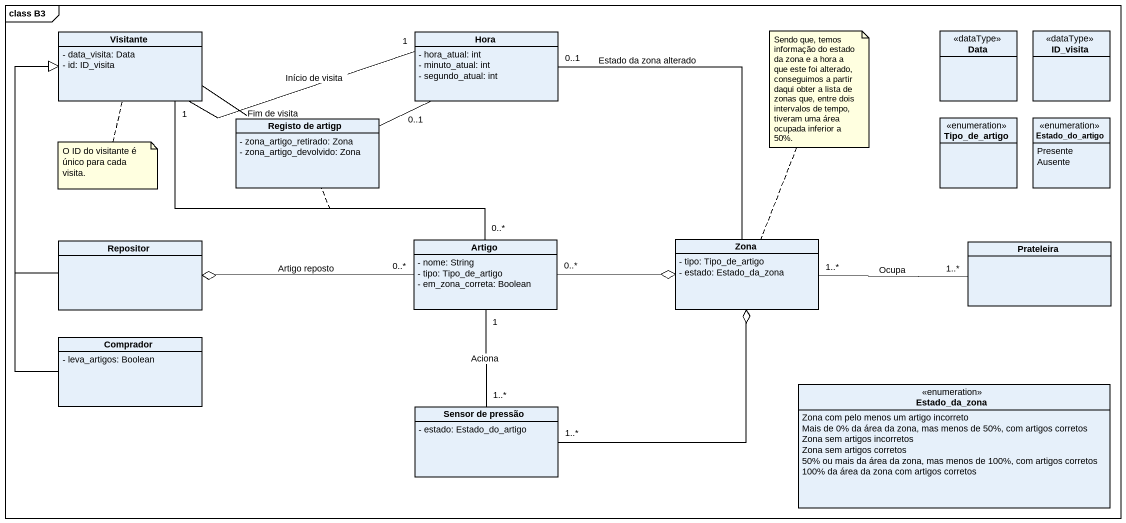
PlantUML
@startuml
mainframe class B3
hide circle
hide empty members
skinparam classAttributeIconSize 0
class Visitante {
  - data_visita: Data
  - id: ID_visita
}
class Hora {
  - hora_atual: int
  - minuto_atual: int
  - segundo_atual: int
}
class Data <<dataType>>
class ID_visita <<dataType>>
class "Registo de artigp" as Registo_de_artigp {
  - zona_artigo_retirado: Zona
  - zona_artigo_devolvido: Zona
}
enum Tipo_de_artigo
enum Estado_do_artigo {
  Presente
  Ausente
}
class Artigo {
  - nome: String
  - tipo: Tipo_de_artigo
  - em_zona_correta: Boolean
}
class Zona {
  - tipo: Tipo_de_artigo
  - estado: Estado_da_zona
}
class Repositor
class Prateleira
class Comprador {
  - leva_artigos: Boolean
}
enum Estado_da_zona {
  Zona com pelo menos um artigo incorreto
  Mais de 0% da área da zona, mas menos de 50%, com artigos corretos
  Zona sem artigos incorretos
  Zona sem artigos corretos
  50% ou mais da área da zona, mas menos de 100%, com artigos corretos
  100% da área da zona com artigos corretos
}
class "Sensor de pressão" as Sensor_de_pressão {
  - estado: Estado_do_artigo
}
Visitante -right- "1" Hora : Início de visita
Visitante -right- "0..1" Hora : Fim de visita
Artigo "0..*" -left- "1" Visitante
(Artigo, Visitante) .. Registo_de_artigp
Artigo "0..*" -right-o Zona
Artigo "0..*" -left-o Repositor : Artigo reposto
Artigo "1" -- "1..*" Sensor_de_pressão : Aciona
Zona -up- "0..1" Hora : Estado da zona alterado
Repositor -up-|> Visitante
Prateleira "1..*" -left- "1..*" Zona : Ocupa
Comprador -up-|> Visitante
Sensor_de_pressão "1..*" -up-o Zona
note top of Zona : Sendo que, temos informação do estado da zona e a hora a que este foi alterado, conseguimos a partir daqui obter a lista de zonas que, entre dois intervalos de tempo, tiveram uma área ocupada inferior a 50%.
note bottom of Visitante : O ID do visitante é único para cada visita.
@enduml
